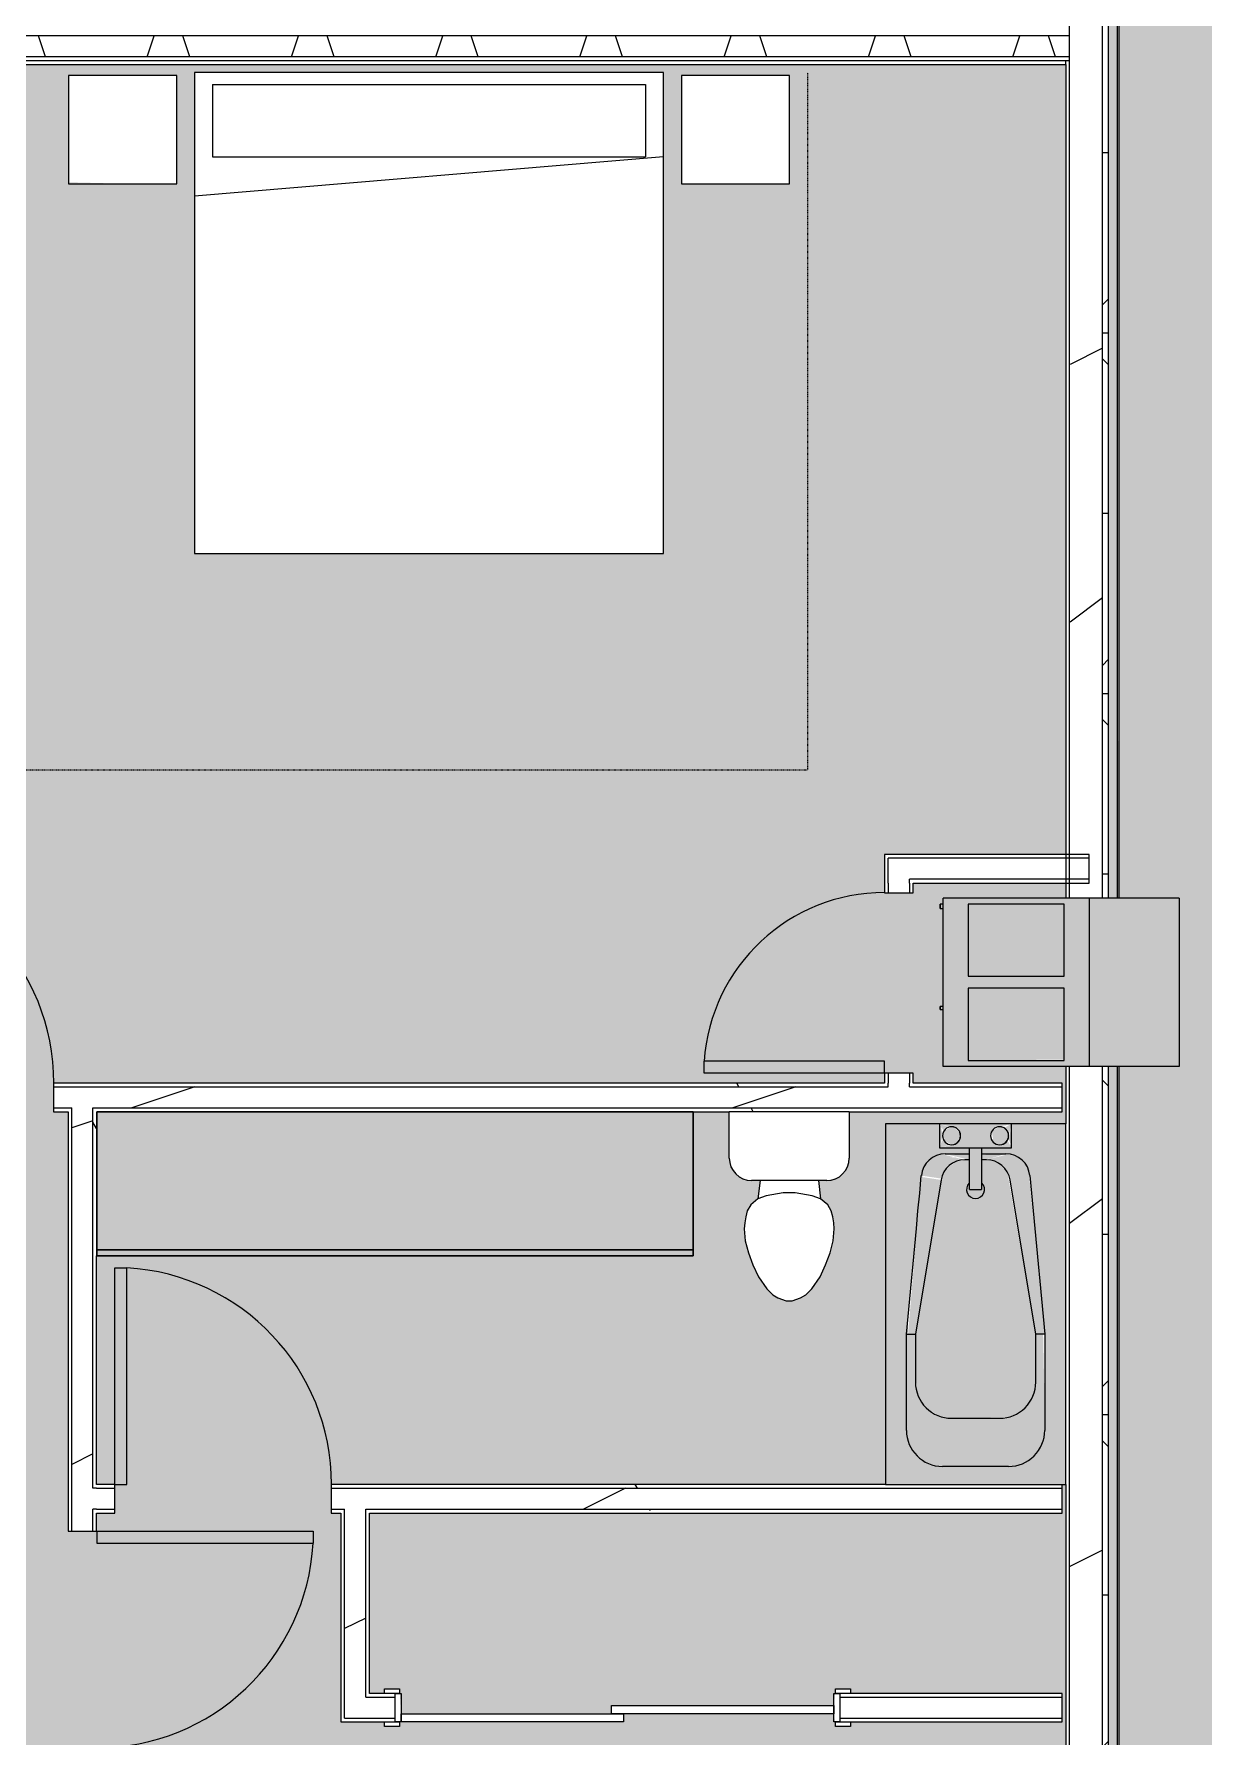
# Model space of a CAD drawing. Header units: inches. Extents: x -9418 to 110693, y 8585 to 209374.
# Drawn here: x -2242.4 to -2047.8, y 11401.8 to 11685.1 of the extents above; entities that cross this region are included whole.
import ezdxf

# ---------------------------------------------------------------- set-up
doc = ezdxf.new("R2010")
doc.units = ezdxf.units.IN
doc.header["$MEASUREMENT"] = 0
doc.linetypes.add('Dash 1_16_', pattern=[0.125, 0.0625, -0.0625])
for name, color, linetype, lineweight in [('0-1', 7, 'Continuous', 5), ('0-3', 7, 'Continuous', 9), ('A-AREA-PATT-2', 254, 'Continuous', 9), ('A-DOOR-1', 7, 'Continuous', 9), ('A-DOOR-FRAM-1', 7, 'Continuous', 9), ('A-FLOR-1', 192, 'Continuous', 5), ('A-WALL', 113, 'Continuous', 9), ('A-WALL-1', 113, 'Continuous', 15), ('A-WALL-2', 10, 'Continuous', 15), ('A-WALL-3', 7, 'Continuous', 9), ('A-WALL-4', 113, 'Continuous', 5), ('A-WALL-PATT-1', 7, 'Continuous', 9), ('A-WALL-PATT-2', 8, 'Continuous', 9), ('A-WALL-PATT-3', 111, 'Continuous', 9), ('I-FURN-1', 7, 'Continuous', 9), ('I-FURN-HDLN-1', 253, 'Dash 1_16_', 9), ('I-WALL-1', 2, 'Continuous', 15), ('M-EQPM-1', 8, 'Continuous', 9), ('M-EQPM-2', 7, 'Continuous', 9), ('P-SANR-FIXT-1', 7, 'Continuous', 9), ('P-SANR-FIXT-3', 9, 'Continuous', 9), ('Q-CASE-1', 9, 'Continuous', 9), ('Q-CASE-2', 10, 'Continuous', 15), ('Q-CASE-3', 7, 'Continuous', 9)]:
    doc.layers.add(name, color=color, linetype=linetype, lineweight=lineweight)
pattern_1 = [(0, (0, 0), (192, 48), [7.92, -136.08, 7.92, -136.08, -768]), (0, (0, 0), (192, 48), [-288, 7.92, -280.08, 7.92, -136.08, -336]), (0, (0, 0), (192, 48), [-720, 7.92, -88.08, 7.92, -232.08]), (120, (72, 24), (-137.56922, 142.27688), [7.92, -136.08, 7.92, -136.08, -768]), (120, (72, 24), (-137.56922, 142.27688), [-288, 7.92, -280.08, 7.92, -136.08, -336]), (120, (72, 24), (-137.56922, 142.27688), [-720, 7.92, -88.08, 7.92, -232.08]), (240, (96, 120), (-54.43078, -190.27688), [7.92, -136.08, 7.92, -136.08, -768]), (240, (96, 120), (-54.43078, -190.27688), [-288, 7.92, -280.08, 7.92, -136.08, -336]), (240, (96, 120), (-54.43078, -190.27688), [-720, 7.92, -88.08, 7.92, -232.08])]
pattern_2 = [(216.87, (39.984, 99.96), (299.879643, 199.920536), [49.98, -449.82]), (206.565, (99.96, 69.97), (-99.95948, -99.9602), [111.759, -111.759]), (198.435, (99.96, 19.992), (-199.92005, -99.96009), [63.22, -252.881])]

# ---------------------------------------------------------------- blocks, each defined once
blk = doc.blocks.new('Single-Flush - 36_ x 84_-1372824-SITE PLAN - TOPO WITH IMAGERY')
at = {"layer": 'A-DOOR-1'}
for p, q in [((16, -2.38), (16, -38.39)), ((18, -2.38), (16, -2.38)), ((18, -2.38), (18, -38.39)), ((18, -38.39), (16, -38.39))]:
    blk.add_line(p, q, dxfattribs=at)
blk.add_arc((18, -2.38), 36.07, 180, 266.8211, dxfattribs=at)
blk = doc.blocks.new('Bed-Standard - King 78_ x 80_-V113-SITE PLAN - TOPO WITH IMAGERY')
at = {"layer": 'I-FURN-1'}
for p, q in [((49.69, 38.2), (-28.31, 38.2)), ((-28.31, 38.2), (-28.31, -41.8)), ((49.69, -41.8), (49.69, 38.2)), ((-25.31, 36.2), (-25.31, 24.2)), ((-25.31, 36.2), (46.69, 36.2)), ((46.69, 36.2), (46.69, 24.2)), ((49.69, 24.2), (-28.31, 17.63)), ((-25.31, 24.2), (46.69, 24.2)), ((-28.31, -41.8), (49.69, -41.8))]:
    blk.add_line(p, q, dxfattribs=at)
at = {"layer": 'I-FURN-HDLN-1'}
for p, q in [((-64.31, 38.2), (-64.31, 18.2)), ((73.69, -77.8), (73.69, 38.2)), ((-64.31, -19.8), (-64.31, -54.8)), ((-64.31, -55.8), (-64.31, -77.8)), ((-64.31, -77.8), (73.69, -77.8))]:
    blk.add_line(p, q, dxfattribs=at)
blk = doc.blocks.new('Table-Night Stand - 18_ x 18_ x 24_-1352623-SITE PLAN - TOPO WITH IMAGERY')
at = {"layer": 'I-FURN-1'}
for p, q in [((18.15, 18), (0.15, 18)), ((0.15, 18), (0.15, 0)), ((18.15, 0), (18.15, 18)), ((0.15, 0), (18.15, 0))]:
    blk.add_line(p, q, dxfattribs=at)
blk = doc.blocks.new('FOLDING_SLIDING CLOSET - 72_ x 80_-1372885-SITE PLAN - TOPO WITH IMAGERY')
at = {"layer": 'A-DOOR-1'}
for p, q in [((-38.75, 3.25), (-36.25, 3.25)), ((-38.75, 2.5), (-38.75, 3.25)), ((-36.25, 3.25), (-36.25, 2.5)), ((36.25, 3.25), (38.75, 3.25)), ((36.25, 2.5), (36.25, 3.25)), ((38.75, 3.25), (38.75, 2.5)), ((-36.25, 2.5), (-38.75, 2.5)), ((-1, 0.5), (36, 0.5)), ((-1, -0.875), (-1, 0.5)), ((36, 0.5), (36, -0.875)), ((38.75, 2.5), (36.25, 2.5)), ((-38.75, -2.25), (-36.25, -2.25)), ((-38.75, -3), (-38.75, -2.25)), ((-36.25, -2.25), (-36.25, -3)), ((-36, -0.875), (1, -0.875)), ((-36, -2.25), (-36, -0.875)), ((1, -2.25), (-36, -2.25)), ((36, -0.875), (-1, -0.875)), ((1, -0.875), (1, -2.25)), ((36.25, -2.25), (38.75, -2.25)), ((36.25, -3), (36.25, -2.25)), ((38.75, -2.25), (38.75, -3)), ((-36.25, -3), (-38.75, -3)), ((38.75, -3), (36.25, -3))]:
    blk.add_line(p, q, dxfattribs=at)
at = {"layer": 'A-DOOR-FRAM-1'}
for p, q in [((-37, 2.5), (-36, 2.5)), ((-37, -2.25), (-37, 2.5)), ((-36, 2.5), (-36, -2.25)), ((36, 2.5), (37, 2.5)), ((36, -2.25), (36, 2.5)), ((37, 2.5), (37, -2.25)), ((-36, -2.25), (-37, -2.25)), ((37, -2.25), (36, -2.25))]:
    blk.add_line(p, q, dxfattribs=at)
blk = doc.blocks.new('Toilet-Domestic-3D - Toilet-Domestic-3D-1352612-SITE PLAN - TOPO WITH IMAGERY')
at = {"layer": 'P-SANR-FIXT-1'}
for p, q in [((-9.98, 19.48), (9.98, 19.48)), ((-9.98, 11.75), (-9.98, 19.48)), ((9.98, 19.48), (9.98, 11.75)), ((6.25, 8.02), (-6.25, 8.02)), ((-4.86, 8.02), (-5.21, 5)), ((-1, 6), (-3.84, 5.5)), ((1, 6), (-1, 6)), ((3.84, 5.5), (1, 6)), ((4.86, 8.02), (5.21, 5)), ((-6.97, 3), (-7.24, 2)), ((-6.4, 4), (-6.97, 3)), ((-5.21, 5), (-6.4, 4)), ((-3.84, 5.5), (-5.21, 5)), ((5.21, 5), (3.84, 5.5)), ((6.4, 4), (5.21, 5)), ((6.97, 3), (6.4, 4)), ((7.24, 2), (6.97, 3)), ((-7.41, 1), (-7.5, 0)), ((-7.24, 2), (-7.41, 1)), ((7.41, 1), (7.24, 2)), ((7.5, 0), (7.41, 1)), ((-7.5, 0), (-7.33, -1.99)), ((-7.33, -1.99), (-6.79, -4)), ((6.79, -4), (7.33, -1.99)), ((7.33, -1.99), (7.5, 0)), ((-6.79, -4), (-6.06, -6)), ((6.06, -6), (6.79, -4)), ((-6.06, -6), (-5.13, -8)), ((-5.13, -8), (-3.74, -10)), ((3.74, -10), (5.13, -8)), ((5.13, -8), (6.06, -6)), ((-3.74, -10), (-2.74, -11)), ((-2.74, -11), (-1.87, -11.5)), ((1.87, -11.5), (2.74, -11)), ((2.74, -11), (3.74, -10)), ((-1.87, -11.5), (-0.5, -12)), ((-0.5, -12), (0.5, -12)), ((0.5, -12), (1.87, -11.5))]:
    blk.add_line(p, q, dxfattribs=at)
for centre, start, end in [((-6.25, 11.75), 180, 270), ((6.25, 11.75), 270, 360)]:
    blk.add_arc(centre, 3.73, start, end, dxfattribs=at)
blk = doc.blocks.new('OD_CW_Base Cabinet - OD_CW_Base Cabinet-1420815-SITE PLAN - TOPO WITH IMAGERY')
at = {"layer": 'Q-CASE-1'}
for points in [[(0.74, 1), (99.95, 1), (99.95, 24), (0.74, 24), (0.74, 2.56)], [(55.41, 0), (99.95, 0), (99.95, 1), (0.74, 1), (0.74, 0), (45.5, 0)]]:
    blk.add_hatch(color=256, dxfattribs=at).paths.add_polyline_path(points, flags=0)
at = {"layer": 'Q-CASE-2'}
for p, q in [((99.95, 24), (0.74, 24)), ((0.74, 24), (0.74, 0)), ((99.95, 0), (99.95, 24)), ((0.74, 0), (99.95, 0))]:
    blk.add_line(p, q, dxfattribs=at)
at = {"layer": 'Q-CASE-3'}
for p, q in [((0.74, 1), (0.74, 24)), ((0.74, 24), (99.95, 24)), ((99.95, 24), (99.95, 1)), ((0.74, 0), (0.74, 1)), ((0.74, 1), (99.95, 1)), ((99.95, 1), (0.74, 1)), ((99.95, 0), (0.74, 0)), ((99.95, 1), (99.95, 0))]:
    blk.add_line(p, q, dxfattribs=at)
blk = doc.blocks.new('Bath Tub - Maestro - 60_x30_-1352617-SITE PLAN - TOPO WITH IMAGERY')
at = {"layer": 'P-SANR-FIXT-3'}
h = blk.add_hatch(color=256, dxfattribs=at)
h.paths.add_polyline_path([(1.25, 17.7), (2, 17.5), (1.61, 17.7)], flags=0)
h.paths.add_polyline_path([(0, 21), (0.94, 17.94), (0.93, 18.25), (0.55, 19.19), (0.43, 19.75), (0.04, 20.87)], flags=0)
h.paths.add_polyline_path([(0, 21), (3.19, 19.75), (3.6, 19.39), (4, 21), (1.61, 20.6), (0.04, 20.99)], flags=0)
h.paths.add_polyline_path([(4, 21), (3.3, 19.75), (2.75, 20.3), (2.75, 20.57), (3.5, 20.83)], flags=0)
h.paths.add_polyline_path([(60, 30), (0, 30), (0.04, 21), (4, 20.74), (4, 16), (5, 16), (5.21, 21.33), (5.83, 22.49), (6.79, 23.38), (7.98, 23.91), (11.56, 24.3), (35, 26.5), (52.55, 26.3), (54, 25.7), (55.24, 24.74), (56.2, 23.5), (56.8, 22.05), (57, 20.5), (56.91, 8.46), (56.2, 6.5), (54.86, 4.9), (53.05, 3.86), (51, 3.5), (32.07, 3.77), (7.36, 6.31), (6.27, 7.03), (5.48, 8.06), (5.05, 9.3), (5, 13.22), (5, 14), (4, 13.96), (4, 9), (0, 9), (0.04, 0), (60, 0), (60, 26.5)], flags=0)
h.paths.add_polyline_path([(2, 12.5), (2, 12.34), (2.39, 12.45)], flags=0)
h.paths.add_polyline_path([(1.61, 12.45), (0.94, 12.06), (1.42, 12.3)], flags=0)
h.paths.add_polyline_path([(4, 9), (3.45, 10.91), (3.5, 10.46), (3.83, 9.5)], flags=0)
h.paths.add_polyline_path([(0, 9), (2.39, 9.4), (2.39, 9.55), (2, 9.6), (0.5, 9.17), (0.04, 9.01)], flags=0)
h.paths.add_polyline_path([(0.7, 11.75), (0.22, 9.94), (0.55, 10.61), (0.55, 11.19), (0.6, 11.39)], flags=0)
for points in [[(35, 26.5), (8.65, 23.91), (9.35, 20.74), (35, 25), (35, 26.23)], [(47.72, 26.5), (35, 26.23), (35, 25), (43, 25), (51, 26.5), (49, 26.5)], [(51, 26.5), (43, 25), (45.24, 24.51), (46, 24.2), (47.24, 23.24), (48.2, 22), (48.8, 20.5), (49, 19), (57, 20.5), (56.8, 22.05), (56.2, 23.5), (54.53, 25.29), (53.68, 25.83), (51.51, 26.43)], [(8.63, 24.03), (7.35, 23.69), (6.27, 22.97), (5.48, 21.94), (5.1, 20.39), (5.81, 17.42), (6, 16.8), (6.6, 18.78), (7.49, 19.83), (8.69, 20.51), (9.35, 20.74), (8.65, 23.91)], [(35, 25), (8.03, 20.28), (6.59, 18.77), (6.12, 17.49), (6.12, 16), (10.94, 16), (10.94, 14), (6, 14), (6.24, 11.83), (7.49, 10.17), (8.69, 9.49), (9.35, 9.26), (35, 5), (44.55, 5.2), (46.03, 5.83), (47.28, 6.81), (48.47, 8.66), (48.9, 10.25), (49, 11), (48.8, 20.55), (48.16, 22.05), (47.24, 23.24), (46, 24.2), (44.55, 24.8), (43, 25)], [(57, 20.5), (49, 19), (49, 11), (57, 9.5), (57, 19.75)], [(5.05, 16), (4, 16), (4, 14), (10.94, 14), (10.94, 16), (5.21, 16)], [(9.35, 9.26), (8.84, 5.95), (35, 3.77), (35, 5), (11.56, 8.89)], [(49, 11), (48.47, 8.66), (48.12, 7.9), (47.24, 6.76), (46, 5.8), (44.55, 5.2), (43.07, 4.99), (51, 3.5), (53.05, 3.86), (54.86, 4.9), (56.2, 6.5), (56.93, 8.66), (56.91, 9.52), (50.46, 10.73)], [(43, 5), (35, 4.91), (35, 3.5), (50.51, 3.59), (43.07, 4.99)]]:
    blk.add_hatch(color=256, dxfattribs=at).paths.add_polyline_path(points, flags=0)
h = blk.add_hatch(color=256, dxfattribs=at)
h.paths.add_polyline_path([(0.55, 21), (0, 21), (0.04, 9), (4, 9), (4, 21), (2.24, 21)], flags=0)
h.paths.add_polyline_path([(4, 21), (2.75, 20.3), (3.3, 19.75), (3.57, 19.75), (3.91, 20.74)], flags=0)
h.paths.add_polyline_path([(4, 21), (3.02, 17.91), (2.39, 17.55), (1.61, 17.55), (0.94, 17.94), (0.46, 19), (0.04, 20.99), (2.35, 20.59), (3.5, 20.87)], flags=0)
h.paths.add_polyline_path([(0, 21), (0.7, 19.75), (1.25, 20.3), (1.25, 20.57), (0.04, 20.99)], flags=0)
h.paths.add_polyline_path([(2, 12.5), (2.75, 12.3), (3.33, 11.67), (3.5, 11), (4, 9), (2, 9.5), (0.04, 9.19), (0.94, 12.06), (1.61, 12.45)], flags=0)
h.paths.add_polyline_path([(3.45, 10.61), (3.06, 9.94), (2.75, 9.43), (4, 9), (3.5, 10.46)], flags=0)
h.paths.add_polyline_path([(0.55, 10.61), (0.04, 9.01), (1.25, 9.7), (0.7, 10.25)], flags=0)
h = blk.add_hatch(color=256, dxfattribs=at)
h.paths.add_polyline_path([(1.61, 20.45), (0.7, 19.75), (0.55, 18.91), (1.25, 17.7), (3, 17.96), (3.3, 18.25), (3.5, 19), (3.06, 20.06), (2, 20.34)], flags=0)
h.paths.add_polyline_path([(1.61, 12.45), (0.6, 11.39), (0.55, 10.88), (1.25, 9.76), (2, 9.6), (2.89, 9.94), (3.5, 11), (3.06, 12.06), (1.85, 12.39)], flags=0)
h = blk.add_hatch(color=256, dxfattribs=at)
h.paths.add_polyline_path([(5, 20.04), (5.21, 16), (6, 16), (5.76, 17.57), (5.05, 19.87)], flags=0)
h.paths.add_polyline_path([(5.21, 14), (5, 14), (5.23, 10.71), (6, 14), (5.32, 14)], flags=0)
h = blk.add_hatch(color=256, dxfattribs=at)
h.paths.add_polyline_path([(5.59, 11.88), (5.72, 11.33), (5.56, 10.83)], flags=0)
h.paths.add_polyline_path([(6, 13.2), (5.05, 9.3), (5.72, 7.68), (6.33, 6.98), (7.36, 6.31), (8.65, 6.09), (9.13, 9.33), (7.49, 10.17), (6.59, 11.22), (6.12, 12.51)], flags=0)
at = {"layer": 'P-SANR-FIXT-1'}
for p, q in [((60, 30), (0, 30)), ((0, 30), (0, 21)), ((60, 0), (60, 30)), ((35, 26.5), (51, 26.5)), ((35, 26.5), (35, 25)), ((35, 25), (9.35, 20.74)), ((43, 25), (35, 25)), ((4, 21), (0, 21)), ((0, 21), (0, 9)), ((4, 16), (4, 21)), ((5, 16), (5, 20.04)), ((57, 20.5), (57, 9.5)), ((49, 11), (49, 19)), ((4, 14), (4, 16)), ((4, 16), (10.94, 16)), ((6, 16.8), (6, 16)), ((10.94, 14), (10.94, 16)), ((4, 9), (4, 14)), ((10.94, 14), (4, 14)), ((5, 9.96), (5, 14)), ((6, 14), (6, 13.2)), ((0, 9), (0, 0)), ((0, 9), (4, 9)), ((9.35, 9.26), (35, 5)), ((35, 3.5), (35, 5)), ((35, 5), (43, 5)), ((51, 3.5), (35, 3.5)), ((0, 0), (60, 0))]:
    blk.add_line(p, q, dxfattribs=at)
at = {"layer": 'P-SANR-FIXT-1', "flags": 128}
for points in [[(8.63, 24.03), (11.56, 24.3), (14.49, 24.58), (17.42, 24.85), (20.35, 25.13), (23.28, 25.4), (26.21, 25.68), (29.14, 25.95), (32.07, 26.23), (35, 26.5)], [(35, 3.5), (32.07, 3.77), (29.14, 4.05), (26.21, 4.32), (23.28, 4.6), (20.35, 4.87), (17.42, 5.15), (14.49, 5.42), (11.56, 5.7), (8.63, 5.97)]]:
    blk.add_lwpolyline(points, dxfattribs=at)
at = {"layer": 'P-SANR-FIXT-1'}
for centre, radius, start, end in [((51, 20.5), 6, 360, 90), ((9, 20.04), 4, 95.3558, 180), ((43, 19), 6, 360, 90), ((2, 19), 1.5, 360, 180), ((2, 19), 1.5, 0, 180), ((10, 16.8), 4, 99.4223, 180), ((2, 19), 1.5, 180, 360), ((2, 19), 1.5, 180, 360), ((10.94, 15), 1.5, 360, 135), ((10.94, 15), 1.5, 225, 360), ((2, 11), 1.5, 360, 180), ((2, 11), 1.5, 0, 180), ((10, 13.2), 4, 180, 260.5777), ((2, 11), 1.5, 180, 360), ((2, 11), 1.5, 180, 360), ((9, 9.96), 4, 180, 264.6442), ((43, 11), 6, 270, 0), ((51, 9.5), 6, 270, 360)]:
    blk.add_arc(centre, radius, start, end, dxfattribs=at)
blk = doc.blocks.new('HVAC_SPVU_AlliedAir_MGE4 - HVAC_SPVU_AlliedAir_MGE4-1352620-SITE PLAN - TOPO WITH IMAGERY')
at = {"layer": 'M-EQPM-1'}
blk.add_hatch(color=256, dxfattribs=at).paths.add_polyline_path([(12.41, 12.12), (14, 12.12), (14, 27.12), (-14, 27.12), (-14, 12.12), (-9.54, 12.12)], flags=0)
h = blk.add_hatch(color=256, dxfattribs=at)
h.paths.add_polyline_path([(-14, -12.13), (14, -12.13), (14, 12.12), (-14, 12.12), (-14, -8)], flags=0)
h.paths.add_polyline_path([(1, -8), (1, 8), (13, 8), (13, -8), (4.51, -8)], flags=0)
h.paths.add_polyline_path([(-13, -8), (-13, 8), (-1, 8), (-1, -8)], flags=0)
h = blk.add_hatch(color=256, dxfattribs=at)
h.paths.add_polyline_path([(4.51, -8), (13, -8), (12.85, 8), (1, 8), (1, -8)], flags=0)
h.paths.add_polyline_path([(-13, -8), (-1, -8), (-1, 8), (-13, 8), (-13, 4.09)], flags=0)
at = {"layer": 'M-EQPM-2'}
for p, q in [((-14, 27.12), (14, 27.12)), ((-14, 27.12), (-14, 12.12)), ((14, 27.12), (14, 12.12)), ((-14, 12.12), (14, 12.12)), ((-14, 12.12), (-14, -12.13)), ((14, 12.12), (14, -12.13)), ((-1, 8), (-13, 8)), ((-13, 8), (-13, -8)), ((-1, -8), (-1, 8)), ((13, 8), (1, 8)), ((1, 8), (1, -8)), ((13, -8), (13, 8)), ((-13, -8), (-1, -8)), ((1, -8), (13, -8)), ((14, -12.13), (-14, -12.13)), ((-13, -12.13), (-13, -12.63)), ((-12.25, -12.63), (-13, -12.63)), ((-13, -12.63), (-12.25, -12.63)), ((-12.25, -12.63), (-12.25, -12.13)), ((4, -12.13), (4, -12.63)), ((4.5, -12.63), (4, -12.63)), ((4, -12.63), (4.5, -12.63)), ((4.5, -12.63), (4.5, -12.13))]:
    blk.add_line(p, q, dxfattribs=at)
blk = doc.blocks.new('Single-Flush - 30_ x 84_-1372859-SITE PLAN - TOPO WITH IMAGERY')
at = {"layer": 'A-DOOR-1'}
for p, q in [((13, -2.375), (13, -32.375)), ((15, -2.375), (13, -2.375)), ((15, -2.375), (15, -32.375)), ((15, -32.375), (13, -32.375))]:
    blk.add_line(p, q, dxfattribs=at)
blk.add_arc((15, -2.375), 30.067, 180, 266.18593, dxfattribs=at)
blk = doc.blocks.new('1750 Ox - Unit Layouts_rvt-1-SITE PLAN - TOPO WITH IMAGERY')
at = {"layer": 'A-WALL-PATT-1'}
h = blk.add_hatch(dxfattribs=at)
h.set_pattern_fill('FP_1', color=256, style=0, pattern_type=2)
h.set_pattern_definition(pattern_1)
h.paths.add_polyline_path([(-2341.19, 11509.94), (-2339.44, 11509.94), (-2339.44, 11510.56), (-2346.94, 11510.56), (-2346.94, 11509.94), (-2346.32, 11509.94)], flags=0)
h.paths.add_polyline_path([(-2277.82, 11509.94), (-2275.19, 11509.94), (-2275.19, 11510.56), (-2278.44, 11510.56), (-2278.44, 11509.94)], flags=0)
h.paths.add_polyline_path([(-2282.57, 11509.94), (-2281.94, 11509.94), (-2281.94, 11510.56), (-2289.44, 11510.56), (-2289.44, 11509.94), (-2284.61, 11509.94)], flags=0)
h.paths.add_polyline_path([(-2071.42, 11509.94), (-2071.42, 11510.56), (-2096.82, 11510.56), (-2096.82, 11509.94), (-2091.17, 11509.94)], flags=0)
h.paths.add_polyline_path([(-2137.73, 11509.94), (-2100.32, 11509.94), (-2100.32, 11510.56), (-2239.19, 11510.56), (-2239.19, 11509.94), (-2145.13, 11509.94)], flags=0)
h = blk.add_hatch(dxfattribs=at)
h.set_pattern_fill('FP_1', color=256, style=0, pattern_type=2)
h.set_pattern_definition(pattern_1)
h.paths.add_polyline_path([(-2231.46, 11505.81), (-2071.42, 11505.81), (-2071.42, 11506.44), (-2232.63, 11506.44), (-2232.63, 11505.81), (-2232.01, 11505.81)], flags=0)
h.paths.add_polyline_path([(-2346.94, 11505.81), (-2339.44, 11505.81), (-2339.44, 11506.44), (-2351.07, 11506.44), (-2351.07, 11505.81), (-2350.44, 11505.81)], flags=0)
h.paths.add_polyline_path([(-2289.44, 11505.81), (-2275.19, 11505.81), (-2275.19, 11506.44), (-2289.44, 11506.44)], flags=0)
h.paths.add_polyline_path([(-2239.19, 11505.81), (-2236.13, 11505.81), (-2236.13, 11506.44), (-2239.19, 11506.44)], flags=0)
h = blk.add_hatch(dxfattribs=at)
h.set_pattern_fill('FP_1', color=256, style=0, pattern_type=2)
h.set_pattern_definition(pattern_1)
h.paths.add_polyline_path([(-2232.63, 11250.45), (-2232.01, 11250.45), (-2232.01, 11400.06), (-2232.63, 11400.06), (-2232.63, 11338.34)], flags=0)
h.paths.add_polyline_path([(-2232.01, 11436.06), (-2232.01, 11439.69), (-2232.63, 11439.69), (-2232.63, 11436.06)], flags=0)
h.paths.add_polyline_path([(-2232.01, 11443.19), (-2232.01, 11505.81), (-2232.63, 11505.81), (-2232.63, 11443.19)], flags=0)
h = blk.add_hatch(dxfattribs=at)
h.set_pattern_fill('FP_1', color=256, style=0, pattern_type=2)
h.set_pattern_definition(pattern_1)
h.paths.add_polyline_path([(-2229, 11443.19), (-2229, 11443.81), (-2232.01, 11443.81), (-2232.01, 11443.19), (-2230.98, 11443.19)], flags=0)
h.paths.add_polyline_path([(-2177.34, 11443.19), (-2071.42, 11443.19), (-2071.42, 11443.81), (-2193, 11443.81), (-2193, 11443.19), (-2185.9, 11443.19)], flags=0)
h = blk.add_hatch(dxfattribs=at)
h.set_pattern_fill('FP_1', color=256, style=0, pattern_type=2)
h.set_pattern_definition(pattern_1)
h.paths.add_polyline_path([(-2232.01, 11439.06), (-2229, 11439.06), (-2229, 11439.69), (-2232.01, 11439.69)], flags=0)
h.paths.add_polyline_path([(-2115.22, 11439.06), (-2071.42, 11439.06), (-2071.42, 11439.69), (-2187.25, 11439.69), (-2187.25, 11439.06), (-2123.66, 11439.06)], flags=0)
h.paths.add_polyline_path([(-2191.37, 11439.06), (-2190.75, 11439.06), (-2190.75, 11439.69), (-2193, 11439.69), (-2193, 11439.06), (-2191.82, 11439.06)], flags=0)
at = {"layer": 'A-WALL-PATT-2'}
h = blk.add_hatch(dxfattribs=at)
h.set_pattern_fill('FP_2', color=256, style=0, pattern_type=2)
h.set_pattern_definition(pattern_2)
h.paths.add_polyline_path([(-2339.44, 11506.44), (-2339.44, 11509.94), (-2350.44, 11509.94), (-2350.44, 11506.44), (-2346.32, 11506.44)], flags=0)
h.paths.add_polyline_path([(-2098.31, 11506.44), (-2071.42, 11506.44), (-2071.42, 11509.94), (-2239.19, 11509.94), (-2239.19, 11506.44), (-2109.67, 11506.44)], flags=0)
h.paths.add_polyline_path([(-2278.44, 11506.44), (-2275.19, 11506.44), (-2275.19, 11509.94), (-2289.44, 11509.94), (-2289.44, 11506.44), (-2281.94, 11506.44)], flags=0)
h = blk.add_hatch(dxfattribs=at)
h.set_pattern_fill('FP_2', color=256, style=0, pattern_type=2)
h.set_pattern_definition(pattern_2)
h.paths.add_polyline_path([(-2232.63, 11250.26), (-2232.63, 11400.06), (-2236.13, 11400.06), (-2236.13, 11250.26)], flags=0)
h.paths.add_polyline_path([(-2236.13, 11436.06), (-2232.63, 11436.06), (-2232.63, 11506.44), (-2236.13, 11506.44), (-2236.13, 11475.76)], flags=0)
h = blk.add_hatch(dxfattribs=at)
h.set_pattern_fill('FP_2', color=256, style=0, pattern_type=2)
h.set_pattern_definition(pattern_2)
h.paths.add_polyline_path([(-2232.63, 11439.69), (-2229, 11439.69), (-2229, 11443.19), (-2232.63, 11443.19)], flags=0)
h.paths.add_polyline_path([(-2183.76, 11439.69), (-2071.42, 11439.69), (-2071.42, 11443.19), (-2193, 11443.19), (-2193, 11439.69), (-2187.25, 11439.69)], flags=0)
h = blk.add_hatch(dxfattribs=at)
h.set_pattern_fill('FP_2', color=256, style=0, pattern_type=2)
h.set_pattern_definition(pattern_2)
h.paths.add_polyline_path([(-2190.75, 11408.44), (-2187.25, 11408.44), (-2187.25, 11439.69), (-2190.75, 11439.69), (-2190.75, 11409.06)], flags=0)
at = {"layer": 'A-WALL-2'}
for p, q in [((-2066.92, 11548.59), (-2100.95, 11548.59)), ((-2100.95, 11548.59), (-2100.95, 11547.96)), ((-2100.95, 11547.96), (-2100.95, 11543.84)), ((-2066.92, 11543.84), (-2066.92, 11548.59)), ((-2100.95, 11543.84), (-2100.95, 11542.2)), ((-2100.95, 11542.2), (-2096.2, 11542.2)), ((-2096.2, 11543.84), (-2066.92, 11543.84)), ((-2096.2, 11542.2), (-2096.2, 11543.84)), ((-2096.2, 11512.2), (-2100.95, 11512.2)), ((-2100.95, 11512.2), (-2100.95, 11510.56)), ((-2096.2, 11510.56), (-2096.2, 11512.2)), ((-2100.95, 11510.56), (-2239.19, 11510.56)), ((-2239.19, 11510.56), (-2239.19, 11505.81)), ((-2071.42, 11510.56), (-2096.2, 11510.56)), ((-2071.42, 11505.81), (-2071.42, 11510.56)), ((-2239.19, 11505.81), (-2236.76, 11505.81)), ((-2236.76, 11505.81), (-2236.76, 11436.06)), ((-2132.8, 11505.81), (-2126.77, 11505.81)), ((-2106.82, 11505.81), (-2071.42, 11505.81)), ((-2232.01, 11443.81), (-2232.01, 11481.81)), ((-2229, 11443.81), (-2232.01, 11443.81)), ((-2229, 11439.06), (-2229, 11443.81)), ((-2100.8, 11443.81), (-2193, 11443.81)), ((-2193, 11443.81), (-2193, 11439.06)), ((-2071.42, 11439.06), (-2071.42, 11443.81)), ((-2232.01, 11439.06), (-2229, 11439.06)), ((-2232.01, 11436.06), (-2232.01, 11439.06)), ((-2193, 11439.06), (-2191.37, 11439.06)), ((-2191.37, 11439.06), (-2191.37, 11409.06)), ((-2186.62, 11439.06), (-2071.42, 11439.06)), ((-2186.62, 11409.06), (-2186.62, 11439.06)), ((-2236.76, 11436.06), (-2232.01, 11436.06)), ((-2191.37, 11409.06), (-2191.37, 11404.94)), ((-2184.12, 11409.06), (-2186.62, 11409.06)), ((-2071.42, 11409.06), (-2106.62, 11409.06)), ((-2071.42, 11404.31), (-2071.42, 11409.06)), ((-2191.37, 11404.94), (-2191.37, 11404.31)), ((-2191.37, 11404.31), (-2184.12, 11404.31)), ((-2106.62, 11404.31), (-2071.42, 11404.31))]:
    blk.add_line(p, q, dxfattribs=at)
at = {"layer": 'A-WALL-3'}
for p, q in [((-2066.92, 11547.96), (-2100.32, 11547.96)), ((-2100.32, 11544.46), (-2100.32, 11547.96)), ((-2100.32, 11543.84), (-2100.32, 11544.46)), ((-2100.32, 11543.84), (-2100.32, 11542.2)), ((-2066.92, 11544.46), (-2096.82, 11544.46)), ((-2096.82, 11543.84), (-2096.82, 11544.46)), ((-2096.82, 11543.84), (-2096.82, 11542.2)), ((-2100.32, 11512.2), (-2100.32, 11510.56)), ((-2096.82, 11512.2), (-2096.82, 11510.56)), ((-2239.19, 11509.94), (-2100.32, 11509.94)), ((-2100.32, 11509.94), (-2100.32, 11510.56)), ((-2096.82, 11509.94), (-2096.82, 11510.56)), ((-2096.82, 11509.94), (-2071.42, 11509.94)), ((-2239.19, 11506.44), (-2236.13, 11506.44)), ((-2236.13, 11505.81), (-2236.13, 11506.44)), ((-2236.13, 11436.06), (-2236.13, 11505.81)), ((-2232.63, 11506.44), (-2071.42, 11506.44)), ((-2232.63, 11505.81), (-2232.63, 11506.44)), ((-2232.63, 11443.19), (-2232.63, 11505.81)), ((-2232.01, 11443.19), (-2232.63, 11443.19)), ((-2232.01, 11443.19), (-2229, 11443.19)), ((-2193, 11443.19), (-2071.42, 11443.19)), ((-2232.01, 11439.69), (-2232.63, 11439.69)), ((-2232.63, 11436.06), (-2232.63, 11439.69)), ((-2232.01, 11439.69), (-2229, 11439.69)), ((-2193, 11439.69), (-2190.75, 11439.69)), ((-2190.75, 11439.06), (-2190.75, 11439.69)), ((-2190.75, 11409.06), (-2190.75, 11439.06)), ((-2187.25, 11439.69), (-2071.42, 11439.69)), ((-2187.25, 11439.06), (-2187.25, 11439.69)), ((-2187.25, 11409.06), (-2187.25, 11439.06)), ((-2190.75, 11408.44), (-2190.75, 11409.06)), ((-2187.25, 11408.44), (-2187.25, 11409.06)), ((-2190.75, 11404.94), (-2190.75, 11408.44)), ((-2187.25, 11408.44), (-2182.37, 11408.44)), ((-2108.37, 11408.44), (-2071.42, 11408.44)), ((-2190.75, 11404.94), (-2182.37, 11404.94)), ((-2108.37, 11404.94), (-2071.42, 11404.94))]:
    blk.add_line(p, q, dxfattribs=at)
at = {"layer": '0-3'}
for name, p in [('Bed-Standard - King 78_ x 80_-V113-SITE PLAN - TOPO WITH IMAGERY', (-2187.42, 11640.45)), ('Table-Night Stand - 18_ x 18_ x 24_-1352623-SITE PLAN - TOPO WITH IMAGERY', (-2236.81, 11660.15)), ('Table-Night Stand - 18_ x 18_ x 24_-1352623-SITE PLAN - TOPO WITH IMAGERY', (-2134.88, 11660.15)), ('OD_CW_Base Cabinet - OD_CW_Base Cabinet-1420815-SITE PLAN - TOPO WITH IMAGERY', (-2232.74, 11481.81)), ('Toilet-Domestic-3D - Toilet-Domestic-3D-1352612-SITE PLAN - TOPO WITH IMAGERY', (-2116.8, 11486.34)), ('FOLDING_SLIDING CLOSET - 72_ x 80_-1372885-SITE PLAN - TOPO WITH IMAGERY', (-2145.37, 11406.56))]:
    blk.add_blockref(name, p, dxfattribs=at)
for name, p, rotation in [('Single-Flush - 36_ x 84_-1372824-SITE PLAN - TOPO WITH IMAGERY', (-2257.19, 11508.19), 180), ('Single-Flush - 30_ x 84_-1372859-SITE PLAN - TOPO WITH IMAGERY', (-2098.57, 11527.2), 270), ('HVAC_SPVU_AlliedAir_MGE4 - HVAC_SPVU_AlliedAir_MGE4-1352620-SITE PLAN - TOPO WITH IMAGERY', (-2079.05, 11527.33), 269.9999999999955), ('Bath Tub - Maestro - 60_x30_-1352617-SITE PLAN - TOPO WITH IMAGERY', (-2100.8, 11503.81), 270.0000000000051), ('Single-Flush - 36_ x 84_-1372824-SITE PLAN - TOPO WITH IMAGERY', (-2211, 11441.44), 180), ('Single-Flush - 36_ x 84_-1372824-SITE PLAN - TOPO WITH IMAGERY', (-2234.38, 11418.06), 90.00000000000288)]:
    blk.add_blockref(name, p, dxfattribs=dict(at, rotation=rotation))

msp = doc.modelspace()

# ---------------------------------------------------------------- hatches: boundary and pattern name
at = {"layer": 'A-AREA-PATT-2'}
h = msp.add_hatch(color=256, dxfattribs=at)
h.paths.add_polyline_path([(-2443.92, 11699.99), (-2407.92, 11699.99), (-2407.92, 11698.24), (-2443.92, 11698.24)], flags=0)
h.paths.add_polyline_path([(-2442.92, 11250.45), (-2236.76, 11250.45), (-2236.76, 11400.06), (-2232.01, 11400.06), (-2232.01, 11250.45), (-2070.8, 11250.45), (-2070.8, 11443.81), (-2071.42, 11443.81), (-2071.42, 11439.06), (-2186.62, 11439.06), (-2186.62, 11409.06), (-2184.12, 11409.06), (-2184.12, 11409.81), (-2181.62, 11409.81), (-2181.37, 11405.69), (-2146.37, 11405.69), (-2146.37, 11407.06), (-2109.37, 11407.06), (-2109.12, 11409.81), (-2106.62, 11409.81), (-2106.62, 11409.06), (-2071.42, 11409.06), (-2071.42, 11404.31), (-2106.62, 11404.31), (-2106.62, 11403.56), (-2109.12, 11403.56), (-2109.37, 11405.69), (-2144.37, 11405.69), (-2144.37, 11404.31), (-2181.62, 11404.26), (-2181.62, 11403.56), (-2184.12, 11403.56), (-2184.12, 11404.31), (-2191.37, 11404.31), (-2191.37, 11439.06), (-2193, 11439.06), (-2193, 11443.81), (-2100.8, 11443.81), (-2100.8, 11503.81), (-2070.8, 11503.81), (-2070.8, 11513.33), (-2091.17, 11513.33), (-2091.17, 11541.33), (-2070.8, 11541.33), (-2070.8, 11543.84), (-2096.2, 11543.84), (-2096.2, 11542.2), (-2100.95, 11542.2), (-2100.95, 11548.59), (-2070.8, 11548.59), (-2070.8, 11679.99), (-2277.82, 11679.99), (-2277.82, 11567.81), (-2253.82, 11567.81), (-2253.82, 11567.18), (-2253.19, 11567.18), (-2253.19, 11563.68), (-2249.69, 11563.68), (-2249.69, 11563.06), (-2277.82, 11563.06), (-2277.82, 11510.56), (-2275.19, 11510.56), (-2275.19, 11505.81), (-2287.69, 11505.81), (-2287.69, 11505.06), (-2290.19, 11505.06), (-2290.44, 11507.19), (-2313.44, 11507.19), (-2313.44, 11505.81), (-2338.69, 11505.77), (-2338.69, 11505.06), (-2341.19, 11505.06), (-2341.19, 11505.81), (-2351.07, 11505.81), (-2351.07, 11560.36), (-2346.32, 11560.36), (-2346.32, 11556.74), (-2306.57, 11556.74), (-2306.57, 11617.99), (-2282.57, 11617.99), (-2282.57, 11624.01), (-2290.3, 11624.01), (-2292.16, 11624.51), (-2293.52, 11625.88), (-2294.02, 11627.74), (-2294.02, 11629.13), (-2297.05, 11628.78), (-2298.73, 11627.2), (-2300.05, 11626.75), (-2302.05, 11626.49), (-2304.04, 11626.66), (-2308.05, 11627.93), (-2310.05, 11628.86), (-2313.05, 11631.25), (-2314.05, 11633.49), (-2314.05, 11634.49), (-2313.05, 11636.73), (-2311.43, 11638.15), (-2310.05, 11639.12), (-2306.05, 11640.78), (-2304.04, 11641.32), (-2301.05, 11641.4), (-2299.05, 11640.96), (-2298.05, 11640.39), (-2297.05, 11639.2), (-2294.02, 11638.85), (-2293.89, 11641.2), (-2292.93, 11642.87), (-2292.16, 11643.47), (-2289.57, 11643.97), (-2282.57, 11643.97), (-2282.57, 11679.99), (-2284.57, 11679.99), (-2284.61, 11649.99), (-2344.57, 11649.99), (-2344.57, 11679.99), (-2346.32, 11679.99), (-2346.32, 11596.36), (-2351.07, 11596.36), (-2351.07, 11679.99), (-2352.32, 11679.99), (-2352.32, 11680.61), (-2351.69, 11680.61), (-2351.69, 11681.24), (-2351.07, 11681.24), (-2351.07, 11684.74), (-2349.32, 11684.74), (-2349.32, 11685.99), (-2351.07, 11685.99), (-2351.07, 11702.81), (-2351.69, 11702.77), (-2351.69, 11702.19), (-2443.92, 11701.99), (-2443.92, 11699.99), (-2445.86, 11699.99), (-2445.86, 11663.99), (-2443.92, 11663.99), (-2443.92, 11661.99), (-2442.92, 11661.99), (-2442.92, 11599.59), (-2413.66, 11599.59), (-2413.66, 11594.2), (-2418.41, 11594.2), (-2418.41, 11594.84), (-2442.92, 11594.84), (-2442.92, 11563.56), (-2418.41, 11563.56), (-2418.41, 11564.2), (-2413.66, 11564.2), (-2413.66, 11558.81), (-2410.92, 11558.81), (-2410.92, 11523.06), (-2418.92, 11523.06), (-2418.92, 11519.81), (-2418.55, 11519.81), (-2418.55, 11495.81), (-2418.92, 11495.81), (-2418.92, 11465.81), (-2290.35, 11465.81), (-2290.35, 11429.81), (-2296.54, 11429.81), (-2296.54, 11416.16), (-2313.04, 11416.27), (-2313.04, 11429.81), (-2320.54, 11429.81), (-2320.54, 11416.16), (-2337.04, 11416.27), (-2337.04, 11429.81), (-2344.54, 11429.81), (-2344.54, 11416.16), (-2361.04, 11416.27), (-2361.04, 11429.81), (-2442.92, 11429.81), (-2442.92, 11257.36)], flags=0)
h.paths.add_polyline_path([(-2228.82, 11253.26), (-2228.82, 11271.26), (-2210.82, 11271.26), (-2210.82, 11253.26)], flags=0)
h.paths.add_polyline_path([(-2228.82, 11274.26), (-2229.32, 11274.26), (-2229.32, 11352.26), (-2149.32, 11352.26), (-2149.32, 11274.26), (-2210.82, 11274.26)], flags=0)
h.paths.add_polyline_path([(-2338.25, 11275.29), (-2363.37, 11275.29), (-2363.37, 11281.29), (-2364.37, 11281.29), (-2364.37, 11353.29), (-2363.37, 11353.29), (-2363.37, 11359.29), (-2328.37, 11359.29), (-2328.37, 11275.29), (-2335.87, 11275.29)], flags=0)
h.paths.add_polyline_path([(-2425.37, 11284.8), (-2441.49, 11284.8), (-2441.37, 11356.8), (-2425.37, 11356.8), (-2425.41, 11338.8), (-2429.37, 11338.8), (-2429.37, 11302.8), (-2425.37, 11302.8), (-2425.37, 11285.24)], flags=0)
h.paths.add_polyline_path([(-2409.37, 11290.29), (-2409.37, 11350.29), (-2379.37, 11350.29), (-2379.37, 11290.29), (-2391.89, 11290.29)], flags=0)
h.paths.add_polyline_path([(-2210.82, 11355.2), (-2228.82, 11355.2), (-2228.82, 11373.2), (-2210.82, 11373.2)], flags=0)
h.paths.add_polyline_path([(-2236.13, 11436.06), (-2236.76, 11436.06), (-2236.76, 11505.81), (-2239.19, 11505.81), (-2239.19, 11510.56), (-2100.95, 11510.56), (-2100.95, 11512.2), (-2096.2, 11512.2), (-2096.2, 11510.56), (-2071.42, 11510.56), (-2071.42, 11505.81), (-2106.82, 11505.81), (-2106.82, 11498.09), (-2107.32, 11496.23), (-2108.69, 11494.86), (-2110.55, 11494.36), (-2111.94, 11494.36), (-2111.59, 11491.34), (-2110.4, 11490.34), (-2109.56, 11488.34), (-2109.3, 11486.34), (-2109.47, 11484.35), (-2110.74, 11480.34), (-2111.94, 11477.96), (-2114.06, 11475.34), (-2116.3, 11474.34), (-2117.3, 11474.34), (-2119.54, 11475.34), (-2120.54, 11476.34), (-2122.01, 11478.51), (-2123.7, 11482.76), (-2124.12, 11484.35), (-2124.21, 11487.33), (-2123.7, 11489.46), (-2123.2, 11490.34), (-2122.01, 11491.34), (-2121.66, 11494.36), (-2124.01, 11494.49), (-2125.68, 11495.45), (-2126.28, 11496.23), (-2126.77, 11498.09), (-2126.77, 11505.81), (-2132.8, 11505.81), (-2132.8, 11481.81), (-2232.01, 11481.81), (-2232.01, 11443.81), (-2229, 11443.81), (-2229, 11439.06), (-2232.01, 11439.06), (-2232.01, 11436.06), (-2232.63, 11436.06)], flags=0)
h.paths.add_polyline_path([(-2089.25, 11498.05), (-2089.25, 11498.23), (-2089.58, 11498.11)], flags=0)
h.paths.add_polyline_path([(-2338.25, 11507.19), (-2315.44, 11507.19), (-2315.44, 11508.56), (-2290.44, 11508.56), (-2290.19, 11511.31), (-2287.69, 11511.31), (-2287.69, 11510.56), (-2282.57, 11510.56), (-2282.57, 11551.99), (-2346.32, 11551.99), (-2346.32, 11510.56), (-2341.19, 11510.56), (-2341.19, 11511.31), (-2338.69, 11511.31), (-2338.44, 11507.19)], flags=0)
h.paths.add_polyline_path([(-2442.92, 11523.06), (-2440.92, 11523.06), (-2440.92, 11558.81), (-2442.92, 11558.81)], flags=0)
h.paths.add_polyline_path([(-2253.82, 11582.9), (-2254.57, 11582.9), (-2254.57, 11585.4), (-2250.44, 11585.65), (-2250.44, 11620.65), (-2251.82, 11620.65), (-2251.82, 11657.65), (-2254.57, 11657.9), (-2254.57, 11660.4), (-2253.82, 11660.4), (-2253.82, 11658.65), (-2249.07, 11658.65), (-2249.07, 11660.4), (-2248.32, 11660.4), (-2248.32, 11657.9), (-2250.44, 11657.65), (-2250.44, 11622.65), (-2249.07, 11622.65), (-2249.07, 11585.4), (-2248.32, 11585.4), (-2248.32, 11582.9), (-2249.07, 11582.9), (-2249.07, 11584.65), (-2253.82, 11584.65)], flags=0)
h.paths.add_polyline_path([(-2172, 11598.65), (-2215.73, 11598.65), (-2215.73, 11678.65), (-2137.73, 11678.65), (-2137.73, 11598.65), (-2156.65, 11598.65)], flags=0)
h.paths.add_polyline_path([(-2289.62, 11659.29), (-2289.77, 11660.61), (-2289.72, 11659.94)], flags=0)
h.paths.add_polyline_path([(-2227.02, 11660.15), (-2236.66, 11660.4), (-2236.66, 11678.15), (-2218.66, 11678.15), (-2218.66, 11660.15)], flags=0)
h.paths.add_polyline_path([(-2117.95, 11660.15), (-2134.73, 11660.15), (-2134.73, 11678.15), (-2116.73, 11678.15), (-2116.73, 11660.15)], flags=0)
at = {"layer": 'A-FLOR-1'}
h = msp.add_hatch(color=256, dxfattribs=at)
h.paths.add_polyline_path([(-2552.8, 9897.39), (-2253.92, 9897.39), (-2253.92, 9914.19), (-2330.35, 9914.19), (-2330.35, 9954.8), (-2561.12, 9954.8), (-2561.12, 9974.38), (-2637.92, 9974.38), (-2637.92, 9914.19), (-2752.75, 9914.19), (-2752.75, 9954.8), (-2945.12, 9954.8), (-2945.12, 9897.39), (-2660.08, 9897.39)], flags=0)
h.paths.add_polyline_path([(-3137.12, 9897.39), (-3137.12, 9954.8), (-3213.92, 9954.8), (-3213.92, 9914.19), (-3328.75, 9914.19), (-3328.75, 9954.8), (-3367.52, 9954.8), (-3367.52, 9974.38), (-3445.07, 9974.38), (-3445.02, 9968.19), (-3444.32, 9968.19), (-3444.32, 9914.19), (-3559.15, 9914.19), (-3559.15, 9968.19), (-3558.4, 9968.19), (-3558.4, 9974.38), (-3566.79, 9974.38), (-3566.79, 9963.56), (-3594.79, 9963.56), (-3594.79, 9974.38), (-3751.52, 9974.38), (-3751.52, 9897.39), (-3196.46, 9897.39)], flags=0)
h.paths.add_polyline_path([(-2061.92, 9897.39), (-1941.22, 9897.39), (-1941.22, 12088.59), (-2061.92, 12088.59), (-2061.92, 11852.65), (-2051.92, 11852.65), (-2051.92, 11824.65), (-2061.92, 11824.65), (-2061.92, 11541.33), (-2051.92, 11541.33), (-2051.92, 11513.33), (-2061.92, 11513.33), (-2062.17, 11241.58), (-2215.52, 11241.58), (-2215.52, 11164.59), (-2369.12, 11164.59), (-2369.12, 11241.58), (-2451.85, 11241.58), (-2451.85, 11235.39), (-2451.1, 11235.39), (-2451.1, 11181.39), (-2484.32, 11181.39), (-2484.32, 11164.59), (-2637.92, 11164.59), (-2637.92, 11241.58), (-2714.72, 11241.58), (-2714.72, 11164.59), (-2868.32, 11164.59), (-2868.32, 11241.58), (-2983.52, 11241.58), (-2983.52, 11164.59), (-3137.12, 11164.59), (-3137.12, 11241.58), (-3213.92, 11241.58), (-3213.92, 11164.59), (-3367.52, 11164.59), (-3367.71, 11241.58), (-3400.05, 11241.58), (-3400.05, 11049.39), (-2983.52, 11049.39), (-2983.52, 10857.58), (-2868.32, 10857.58), (-2868.32, 10934.19), (-2714.72, 10934.19), (-2714.72, 10857.58), (-2637.92, 10857.58), (-2637.92, 10934.19), (-2484.32, 10934.19), (-2484.32, 10917.39), (-2451.1, 10917.39), (-2451.1, 10863.39), (-2451.85, 10863.39), (-2451.85, 10857.58), (-2369.12, 10857.58), (-2369.12, 10934.19), (-2215.52, 10934.19), (-2215.52, 10857.58), (-2061.92, 10857.33), (-2061.92, 10585.45), (-2051.92, 10585.45), (-2051.92, 10557.45), (-2061.92, 10557.45), (-2061.92, 10274.13), (-2051.92, 10274.13), (-2051.92, 10246.13), (-2061.92, 10246.13), (-2061.92, 9907.39)], flags=0)
at = {"layer": 'A-WALL-4'}
h = msp.add_hatch(color=256, dxfattribs=at)
h.paths.add_polyline_path([(-2062.17, 11243.33), (-2062.17, 11513.33), (-2063.67, 11513.33), (-2063.67, 11243.33)], flags=0)
h.paths.add_polyline_path([(-2063.67, 11541.33), (-2062.17, 11541.33), (-2062.17, 11824.65), (-2063.67, 11824.65), (-2063.67, 11581.29)], flags=0)
h.paths.add_polyline_path([(-2063.67, 11852.65), (-2062.17, 11852.65), (-2062.17, 12009.58), (-2063.67, 12009.58), (-2063.67, 11864.73)], flags=0)
h = msp.add_hatch(color=256, dxfattribs=at)
h.paths.add_polyline_path([(-2062.17, 11241.83), (-2061.92, 11241.83), (-2062.17, 11243.33)], flags=0)
h.paths.add_polyline_path([(-2062.17, 11541.33), (-2061.92, 11541.33), (-2062.17, 11581.29)], flags=0)
h.paths.add_polyline_path([(-2062.17, 11852.65), (-2061.92, 11852.65), (-2062.17, 11864.73)], flags=0)
at = {"layer": 'A-WALL-PATT-3'}
h = msp.add_hatch(dxfattribs=at)
h.set_pattern_fill('FP_1', color=256, style=0, pattern_type=2)
h.set_pattern_definition(pattern_1)
h.paths.add_polyline_path([(-2070.17, 11250.45), (-2070.17, 11513.33), (-2070.8, 11513.33), (-2070.8, 11250.45)], flags=0)
h.paths.add_polyline_path([(-2070.6, 11541.33), (-2070.17, 11541.33), (-2070.17, 11680.61), (-2070.8, 11680.61), (-2070.8, 11541.33)], flags=0)
h.paths.add_polyline_path([(-2070.17, 11685.36), (-2070.17, 11824.65), (-2070.8, 11824.65), (-2070.8, 11685.36)], flags=0)
h.paths.add_polyline_path([(-2070.17, 11852.65), (-2070.17, 12009.58), (-2070.8, 12009.58), (-2070.8, 11852.65), (-2070.48, 11852.65)], flags=0)
h = msp.add_hatch(dxfattribs=at)
h.set_pattern_fill('FP_2', color=256, style=0, pattern_type=2)
h.set_pattern_definition(pattern_2)
h.paths.add_polyline_path([(-2068.51, 11249.83), (-2064.67, 11249.83), (-2064.67, 11513.33), (-2070.17, 11513.33), (-2070.06, 11249.83), (-2068.75, 11249.83)], flags=0)
h.paths.add_polyline_path([(-2064.67, 11541.33), (-2064.67, 11824.65), (-2070.17, 11824.65), (-2070.06, 11541.33), (-2066.92, 11541.33)], flags=0)
h.paths.add_polyline_path([(-2070.06, 11852.65), (-2064.67, 11852.65), (-2064.67, 12009.58), (-2070.17, 12009.58), (-2070.17, 11852.65)], flags=0)
h = msp.add_hatch(dxfattribs=at)
h.set_pattern_fill('FP_3', color=256, style=0, pattern_type=2)
h.set_pattern_definition([(0, (0, 0), (0, 29.988), []), (315, (0, 0), (29.9884, 0), [42.409, -42.409]), (45, (0, 0), (29.9884, 0), [42.409, -42.409])])
h.paths.add_polyline_path([(-2064.67, 11244.33), (-2063.67, 11244.33), (-2063.67, 11513.33), (-2064.67, 11513.33), (-2064.67, 11249.83)], flags=0)
h.paths.add_polyline_path([(-2064.06, 11541.33), (-2063.67, 11541.33), (-2063.67, 11824.65), (-2064.67, 11824.65), (-2064.67, 11541.33)], flags=0)
h.paths.add_polyline_path([(-2064.47, 11852.65), (-2063.67, 11852.65), (-2063.67, 12009.58), (-2064.67, 12009.58), (-2064.67, 11852.65)], flags=0)
h = msp.add_hatch(dxfattribs=at)
h.set_pattern_fill('FP_5', color=256, style=0, pattern_type=2)
h.set_pattern_definition([(161.57, (3, 3), (-24.0016874, -0.002073), [0, -170.76, 18.96, 0]), (18.43, (-3, 3), (-24.0016874, 0.002073), [0, -170.76, 18.96, 0]), (108.43, (3, 3), (11.995661, -60.005255), [56.91, -132.81]), (71.57, (-3, 3), (11.995661, 60.005255), [56.91, -132.81])])
h.paths.add_polyline_path([(-2120.74, 11681.24), (-2070.17, 11681.24), (-2070.17, 11684.74), (-2351.07, 11684.74), (-2351.07, 11681.24), (-2123.7, 11681.24)], flags=0)
h = msp.add_hatch(dxfattribs=at)
h.set_pattern_fill('FP_1', color=256, style=0, pattern_type=2)
h.set_pattern_definition(pattern_1)
h.paths.add_polyline_path([(-2123.7, 11680.61), (-2070.17, 11680.61), (-2070.17, 11681.24), (-2351.69, 11681.24), (-2351.69, 11680.61), (-2134.73, 11680.61)], flags=0)
h = msp.add_hatch(dxfattribs=at)
h.set_pattern_fill('FP_1', color=256, style=0, pattern_type=2)
h.set_pattern_definition(pattern_1)
h.paths.add_polyline_path([(-2351.07, 11679.99), (-2070.8, 11679.99), (-2070.8, 11680.61), (-2352.32, 11680.61), (-2352.32, 11679.99)], flags=0)

# ---------------------------------------------------------------- linework, layer by layer
at = {"layer": 'A-WALL'}
for p, q in [((-2070.17, 11541.33), (-2070.17, 11824.65)), ((-2064.67, 11541.33), (-2064.67, 11824.65)), ((-2063.67, 11541.33), (-2063.67, 11824.65)), ((-2062.17, 11541.33), (-2062.17, 11824.65)), ((-2070.17, 11684.74), (-2347.57, 11684.74)), ((-2070.17, 11681.24), (-2351.07, 11681.24)), ((-2070.17, 11680.61), (-2351.69, 11680.61)), ((-2070.8, 11679.99), (-2070.8, 11680.61)), ((-2070.17, 11249.83), (-2070.17, 11513.33)), ((-2064.67, 11244.33), (-2064.67, 11513.33)), ((-2063.67, 11243.33), (-2063.67, 11513.33)), ((-2062.17, 11241.83), (-2062.17, 11513.33))]:
    msp.add_line(p, q, dxfattribs=at)
at = {"layer": 'A-WALL-1'}
for p, q in [((-2061.92, 11541.33), (-2061.92, 11824.65)), ((-2070.8, 11679.99), (-2070.8, 11541.33)), ((-2070.8, 11513.33), (-2070.8, 11503.81)), ((-2061.92, 11241.58), (-2061.92, 11513.33)), ((-2070.8, 11443.81), (-2070.8, 11250.45))]:
    msp.add_line(p, q, dxfattribs=at)
at = {"layer": 'I-WALL-1'}
msp.add_line((-2284.57, 11679.99), (-2070.8, 11679.99), dxfattribs=at)

# ---------------------------------------------------------------- block references
at = {"layer": '0-1'}
msp.add_blockref('1750 Ox - Unit Layouts_rvt-1-SITE PLAN - TOPO WITH IMAGERY', (0, 0), dxfattribs=at)

doc.saveas('drawing.dxf')
